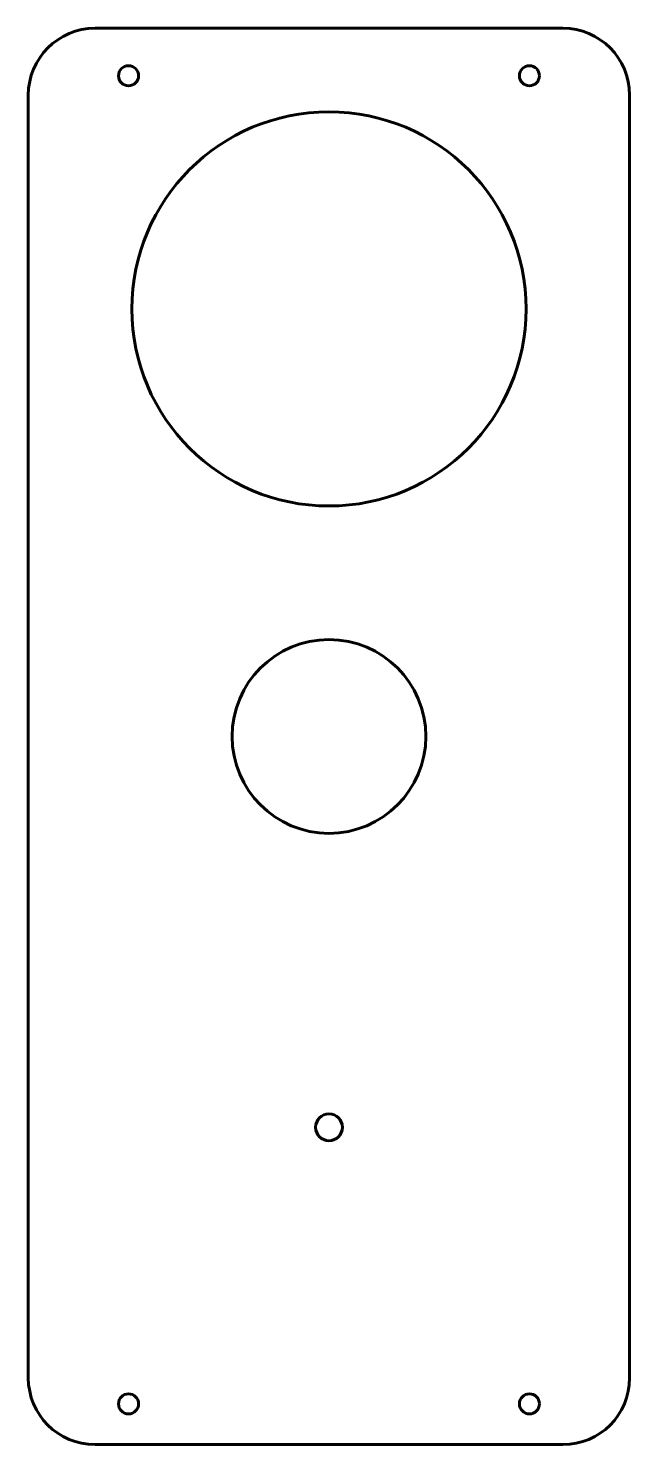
# Model space of a CAD drawing. Header units: millimetres. Extents: x -113 to -23, y 53 to 265.
import ezdxf

# ---------------------------------------------------------------- set-up
doc = ezdxf.new("R2010")
doc.units = ezdxf.units.MM
doc.linetypes.add('K5LT_BASIC', pattern=[0])
doc.layers.add('Системный слой', color=7, linetype='Continuous')

msp = doc.modelspace()

# ---------------------------------------------------------------- linework, layer by layer
at = {"layer": 'Системный слой', "color": 150, "linetype": 'K5LT_BASIC', "lineweight": 60, "true_color": 0x0080ff}
for p, q in [((-33.44, 265.43), (-103.44, 265.43)), ((-113.44, 255.43), (-113.44, 63.43)), ((-23.44, 63.43), (-23.44, 255.43)), ((-103.44, 53.43), (-33.44, 53.43))]:
    msp.add_line(p, q, dxfattribs=at)
for centre, radius in [((-98.44, 258.33), 1.5), ((-38.44, 258.33), 1.5), ((-68.44, 223.43), 29.5), ((-68.44, 159.43), 14.5), ((-68.44, 100.93), 2), ((-98.44, 59.53), 1.5), ((-38.44, 59.53), 1.5)]:
    msp.add_circle(centre, radius, dxfattribs=at)
for centre, start, end in [((-103.44, 255.43), 90, 180), ((-33.44, 255.43), 0, 90), ((-103.44, 63.43), 180, 270), ((-33.44, 63.43), 270, 0)]:
    msp.add_arc(centre, 10, start, end, dxfattribs=at)

doc.saveas('drawing.dxf')
